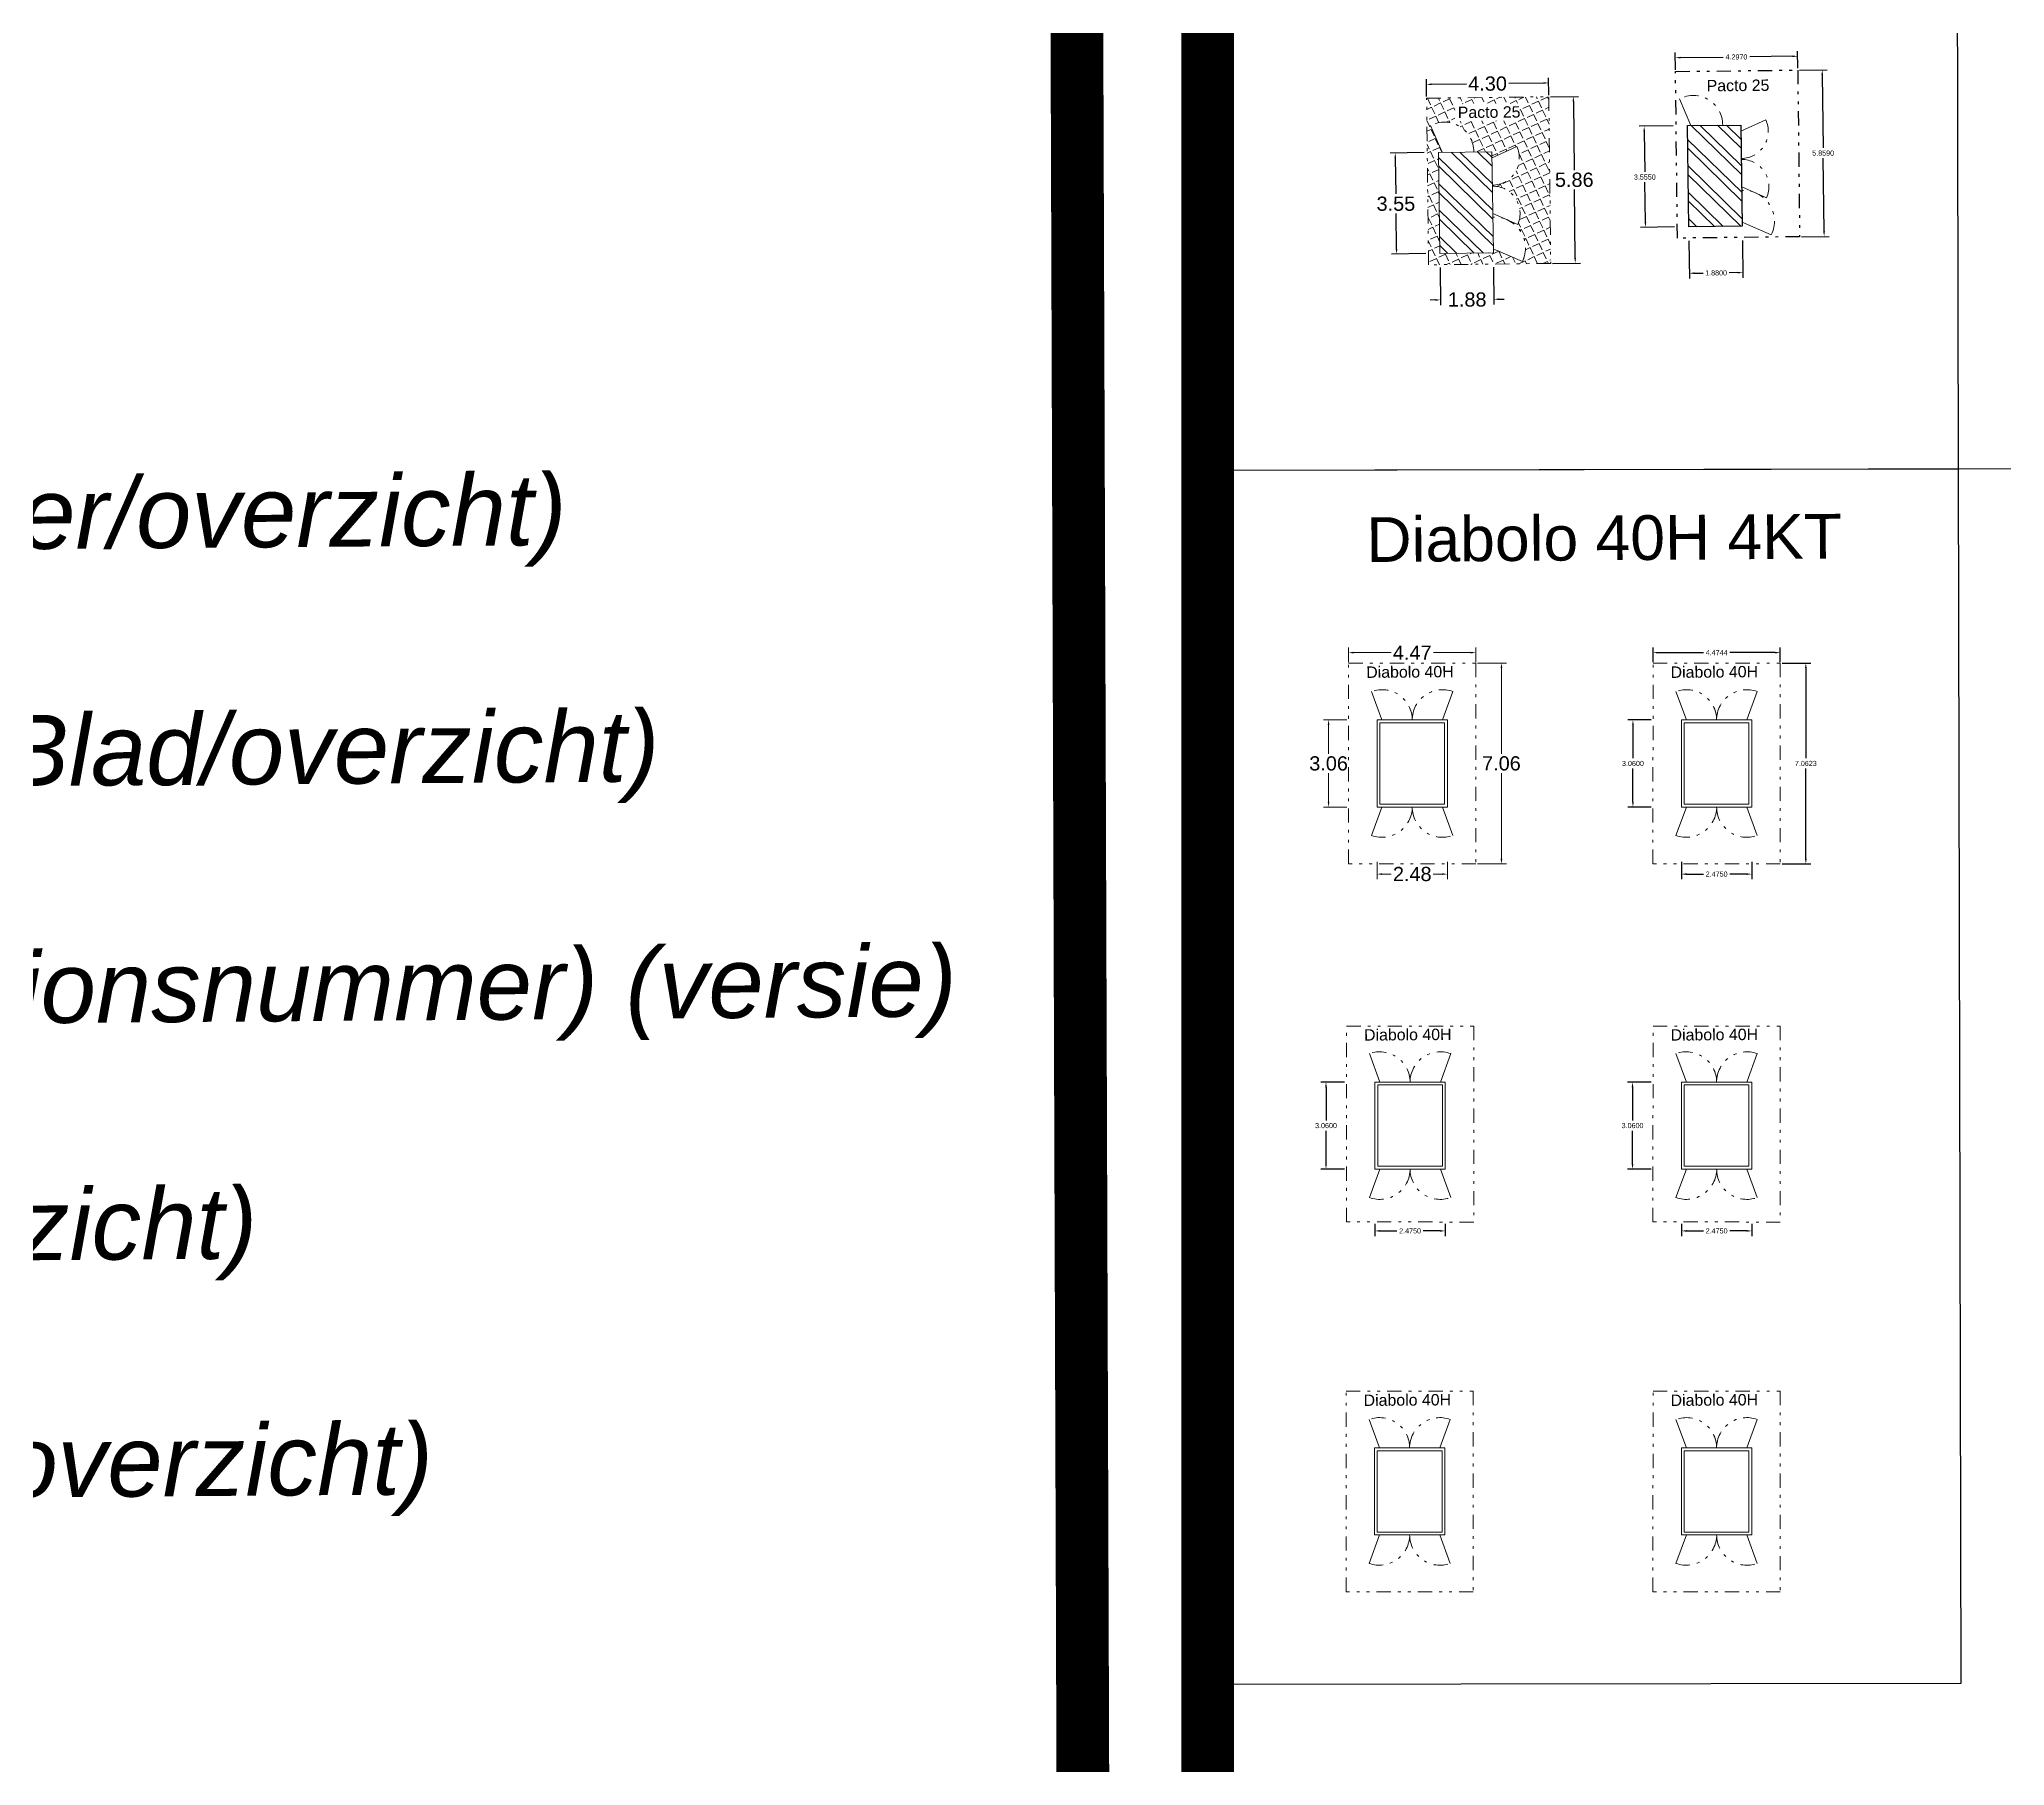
# Model space of a CAD drawing. Header units: metres. Extents: x 342 to 6270, y 11 to 2199.
# Drawn here: x 445.9 to 515, y 109.3 to 170 of the extents above; entities that cross this region are included whole.
import ezdxf

# ---------------------------------------------------------------- set-up
doc = ezdxf.new("R2010")
doc.units = ezdxf.units.M
doc.linetypes.add('DASHED', pattern=[0.75, 0.5, -0.25])
doc.linetypes.add('DIVIDE', pattern=[1.25, 0.5, -0.25, 0, -0.25, 0, -0.25])
doc.layers.get('Defpoints').update_dxf_attribs({"lineweight": 5})
for name, color, linetype, lineweight in [('01 - Bestaande kabel', 125, 'Continuous', 0), ('01 - Mantelbuis', 6, 'Continuous', 0), ('Aansluiting LS K09', 104, 'DASHED', 0)]:
    doc.layers.add(name, color=color, linetype=linetype, lineweight=lineweight)
doc.layers.add('01 - Station', color=7, linetype='Continuous')
doc.styles.get("Standard").update_dxf_attribs({"font": 'arial.ttf'})
doc.styles.add('TM-0.5', font='', dxfattribs={"height": 0.5})
doc.styles.add('TM-2.5', font='', dxfattribs={"height": 2.5})
doc.styles.get('TM-0.5').set_extended_font_data('Arial Nova Light')
doc.styles.get('TM-2.5').set_extended_font_data('Arial Nova Light')
doc.dimstyles.get("Standard").update_dxf_attribs({"dimtxt": 0.18, "dimasz": 0.18, "dimexe": 0.18, "dimexo": 0.0625, "dimgap": 0.09, "dimtad": 0, "dimtih": 1, "dimtoh": 1, "dimdec": 4, "dimzin": 0, "dimdsep": 46, "dimtxsty": 'Standard', "dimcen": 0.09, "dimadec": 0, "dimazin": 0, "dimtfac": 1, "dimtdec": 4, "dimtofl": 0, "dimtmove": 0, "dimatfit": 3, "dimfxl": 1, "dimtolj": 1, "dimtzin": 0, "dimarcsym": 0})

# ---------------------------------------------------------------- blocks, each defined once
blk = doc.blocks.new('*D97')
at = {"layer": '01 - Bestaande kabel', "color": 0, "lineweight": -2, "transparency": 16777216}
for p, q in [((502.604, 133.295), (501.767, 133.295)), ((501.947, 133.115), (501.947, 131.947)), ((501.947, 130.415), (501.947, 131.583)), ((502.604, 130.235), (501.767, 130.235))]:
    blk.add_line(p, q, dxfattribs=at)
at = {"layer": '01 - Bestaande kabel', "color": 0, "transparency": 16777216}
for points in [[(501.917, 133.115), (501.977, 133.115), (501.947, 133.295)], [(501.917, 130.415), (501.977, 130.415), (501.947, 130.235)]]:
    blk.add_solid(points, dxfattribs=at)
at = {"layer": 'Defpoints', "color": 0, "transparency": 16777216}
for p in [(502.666, 133.295), (501.947, 130.235), (502.666, 130.235)]:
    blk.add_point(p, dxfattribs=at)
at = {"layer": '01 - Bestaande kabel', "color": 0, "transparency": 16777216, "insert": (501.947, 131.765), "char_height": 0.18, "attachment_point": 5}
blk.add_mtext('\\A1;3.0600', dxfattribs=at)
blk = doc.blocks.new('*D98')
at = {"layer": '01 - Bestaande kabel', "color": 0, "lineweight": -2, "transparency": 16777216}
for p, q in [((503.666, 128.314), (503.666, 127.883)), ((503.846, 128.063), (504.439, 128.063)), ((505.961, 128.063), (505.368, 128.063)), ((506.141, 128.314), (506.141, 127.883))]:
    blk.add_line(p, q, dxfattribs=at)
at = {"layer": '01 - Bestaande kabel', "color": 0, "transparency": 16777216}
for points in [[(503.846, 128.093), (503.846, 128.033), (503.666, 128.063)], [(505.961, 128.093), (505.961, 128.033), (506.141, 128.063)]]:
    blk.add_solid(points, dxfattribs=at)
at = {"layer": 'Defpoints', "color": 0, "transparency": 16777216}
for p in [(503.666, 128.376), (506.141, 128.376), (506.141, 128.063)]:
    blk.add_point(p, dxfattribs=at)
at = {"layer": '01 - Bestaande kabel', "color": 0, "transparency": 16777216, "insert": (504.903, 128.063), "char_height": 0.18, "attachment_point": 5}
blk.add_mtext('\\A1;2.4750', dxfattribs=at)
blk = doc.blocks.new('*D99')
at = {"layer": '01 - Bestaande kabel', "color": 0, "lineweight": -2, "transparency": 16777216}
for p, q in [((502.667, 148.059), (502.667, 148.573)), ((502.847, 148.393), (504.437, 148.393)), ((506.961, 148.393), (505.371, 148.393)), ((507.141, 148.059), (507.141, 148.573))]:
    blk.add_line(p, q, dxfattribs=at)
at = {"layer": '01 - Bestaande kabel', "color": 0, "transparency": 16777216}
for points in [[(502.847, 148.423), (502.847, 148.363), (502.667, 148.393)], [(506.961, 148.423), (506.961, 148.363), (507.141, 148.393)]]:
    blk.add_solid(points, dxfattribs=at)
at = {"layer": 'Defpoints', "color": 0, "transparency": 16777216}
for p in [(502.667, 147.997), (507.141, 148.393), (507.141, 147.996)]:
    blk.add_point(p, dxfattribs=at)
at = {"layer": '01 - Bestaande kabel', "color": 0, "transparency": 16777216, "insert": (504.904, 148.393), "char_height": 0.18, "attachment_point": 5}
blk.add_mtext('\\A1;4.4744', dxfattribs=at)
blk = doc.blocks.new('*D100')
at = {"layer": '01 - Bestaande kabel', "color": 0, "lineweight": -2, "transparency": 16777216}
for p, q in [((507.204, 148.028), (508.22, 148.028)), ((508.04, 147.848), (508.04, 144.679)), ((508.04, 141.145), (508.04, 144.315)), ((507.204, 140.965), (508.22, 140.965))]:
    blk.add_line(p, q, dxfattribs=at)
at = {"layer": '01 - Bestaande kabel', "color": 0, "transparency": 16777216}
for points in [[(508.07, 147.848), (508.01, 147.848), (508.04, 148.028)], [(508.07, 141.145), (508.01, 141.145), (508.04, 140.965)]]:
    blk.add_solid(points, dxfattribs=at)
at = {"layer": 'Defpoints', "color": 0, "transparency": 16777216}
for p in [(507.141, 148.028), (507.141, 140.965), (508.04, 140.965)]:
    blk.add_point(p, dxfattribs=at)
at = {"layer": '01 - Bestaande kabel', "color": 0, "transparency": 16777216, "insert": (508.04, 144.497), "char_height": 0.18, "attachment_point": 5}
blk.add_mtext('\\A1;7.0623', dxfattribs=at)
blk = doc.blocks.new('*D101')
at = {"layer": '01 - Bestaande kabel', "color": 0, "lineweight": -2, "transparency": 16777216}
for p, q in [((503.666, 141.044), (503.666, 140.427)), ((506.141, 141.044), (506.141, 140.427)), ((503.846, 140.607), (504.439, 140.607)), ((505.961, 140.607), (505.368, 140.607))]:
    blk.add_line(p, q, dxfattribs=at)
at = {"layer": '01 - Bestaande kabel', "color": 0, "transparency": 16777216}
for points in [[(503.846, 140.637), (503.846, 140.577), (503.666, 140.607)], [(505.961, 140.637), (505.961, 140.577), (506.141, 140.607)]]:
    blk.add_solid(points, dxfattribs=at)
at = {"layer": 'Defpoints', "color": 0, "transparency": 16777216}
for p in [(503.666, 141.107), (506.141, 141.107), (506.141, 140.607)]:
    blk.add_point(p, dxfattribs=at)
at = {"layer": '01 - Bestaande kabel', "color": 0, "transparency": 16777216, "insert": (504.903, 140.607), "char_height": 0.18, "attachment_point": 5}
blk.add_mtext('\\A1;2.4750', dxfattribs=at)
blk = doc.blocks.new('*D102')
at = {"layer": '01 - Bestaande kabel', "color": 0, "lineweight": -2, "transparency": 16777216}
for p, q in [((502.604, 146.026), (501.781, 146.026)), ((501.961, 145.846), (501.961, 144.678)), ((501.961, 143.146), (501.961, 144.314)), ((502.604, 142.966), (501.781, 142.966))]:
    blk.add_line(p, q, dxfattribs=at)
at = {"layer": '01 - Bestaande kabel', "color": 0, "transparency": 16777216}
for points in [[(501.931, 145.846), (501.991, 145.846), (501.961, 146.026)], [(501.931, 143.146), (501.991, 143.146), (501.961, 142.966)]]:
    blk.add_solid(points, dxfattribs=at)
at = {"layer": 'Defpoints', "color": 0, "transparency": 16777216}
for p in [(502.666, 146.026), (501.961, 142.966), (502.666, 142.966)]:
    blk.add_point(p, dxfattribs=at)
at = {"layer": '01 - Bestaande kabel', "color": 0, "transparency": 16777216, "insert": (501.961, 144.496), "char_height": 0.18, "attachment_point": 5}
blk.add_mtext('\\A1;3.0600', dxfattribs=at)
blk = doc.blocks.new('*D47')
at = {"layer": '01 - Bestaande kabel', "color": 0, "lineweight": -2, "transparency": 16777216}
for p, q in [((-2.237, 3.563), (-2.237, 4.077)), ((-2.057, 3.897), (-0.742, 3.897)), ((2.057, 3.897), (0.743, 3.897)), ((2.237, 3.563), (2.237, 4.077))]:
    blk.add_line(p, q, dxfattribs=at)
at = {"layer": '01 - Bestaande kabel', "color": 0, "transparency": 16777216}
for points in [[(-2.057, 3.927), (-2.057, 3.867), (-2.237, 3.897)], [(2.057, 3.927), (2.057, 3.867), (2.237, 3.897)]]:
    blk.add_solid(points, dxfattribs=at)
at = {"layer": 'Defpoints', "color": 0, "transparency": 16777216}
for p in [(-2.237, 3.501), (2.237, 3.897), (2.237, 3.5)]:
    blk.add_point(p, dxfattribs=at)
at = {"layer": '01 - Bestaande kabel', "color": 0, "lineweight": 0, "transparency": 16777216, "insert": (0, 3.897), "char_height": 0.5, "attachment_point": 5, "style": 'TM-0.5'}
blk.add_mtext('\\A1;4.47', dxfattribs=at)
blk = doc.blocks.new('*D48')
at = {"layer": '01 - Bestaande kabel', "color": 0, "lineweight": -2, "transparency": 16777216}
for p, q in [((2.3, 3.532), (3.316, 3.532)), ((3.136, 3.352), (3.136, 0.345)), ((3.136, -3.351), (3.136, -0.344)), ((2.3, -3.531), (3.316, -3.531))]:
    blk.add_line(p, q, dxfattribs=at)
at = {"layer": '01 - Bestaande kabel', "color": 0, "transparency": 16777216}
for points in [[(3.166, 3.352), (3.106, 3.352), (3.136, 3.532)], [(3.166, -3.351), (3.106, -3.351), (3.136, -3.531)]]:
    blk.add_solid(points, dxfattribs=at)
at = {"layer": 'Defpoints', "color": 0, "transparency": 16777216}
for p in [(2.237, 3.532), (2.237, -3.531), (3.136, -3.531)]:
    blk.add_point(p, dxfattribs=at)
at = {"layer": '01 - Bestaande kabel', "color": 0, "lineweight": 0, "transparency": 16777216, "insert": (3.136, 0.001), "char_height": 0.5, "attachment_point": 5, "style": 'TM-0.5'}
blk.add_mtext('\\A1;7.06', dxfattribs=at)
blk = doc.blocks.new('*D49')
at = {"layer": '01 - Bestaande kabel', "color": 0, "lineweight": -2, "transparency": 16777216}
for p, q in [((-1.238, -3.452), (-1.238, -4.069)), ((1.237, -3.452), (1.237, -4.069)), ((-1.058, -3.889), (-0.74, -3.889)), ((1.057, -3.889), (0.739, -3.889))]:
    blk.add_line(p, q, dxfattribs=at)
at = {"layer": '01 - Bestaande kabel', "color": 0, "transparency": 16777216}
for points in [[(-1.058, -3.859), (-1.058, -3.919), (-1.238, -3.889)], [(1.057, -3.859), (1.057, -3.919), (1.237, -3.889)]]:
    blk.add_solid(points, dxfattribs=at)
at = {"layer": 'Defpoints', "color": 0, "transparency": 16777216}
for p in [(-1.238, -3.389), (1.237, -3.389), (1.237, -3.889)]:
    blk.add_point(p, dxfattribs=at)
at = {"layer": '01 - Bestaande kabel', "color": 0, "lineweight": 0, "transparency": 16777216, "insert": (0, -3.889), "char_height": 0.5, "attachment_point": 5, "style": 'TM-0.5'}
blk.add_mtext('\\A1;2.48', dxfattribs=at)
blk = doc.blocks.new('*D50')
at = {"layer": '01 - Bestaande kabel', "color": 0, "lineweight": -2, "transparency": 16777216}
for p, q in [((-2.3, 1.53), (-3.122, 1.53)), ((-2.942, 1.35), (-2.942, 0.344)), ((-2.942, -1.35), (-2.942, -0.344)), ((-2.3, -1.53), (-3.122, -1.53))]:
    blk.add_line(p, q, dxfattribs=at)
at = {"layer": '01 - Bestaande kabel', "color": 0, "transparency": 16777216}
for points in [[(-2.972, 1.35), (-2.912, 1.35), (-2.942, 1.53)], [(-2.972, -1.35), (-2.912, -1.35), (-2.942, -1.53)]]:
    blk.add_solid(points, dxfattribs=at)
at = {"layer": 'Defpoints', "color": 0, "transparency": 16777216}
for p in [(-2.237, 1.53), (-2.942, -1.53), (-2.237, -1.53)]:
    blk.add_point(p, dxfattribs=at)
at = {"layer": '01 - Bestaande kabel', "color": 0, "lineweight": 0, "transparency": 16777216, "insert": (-2.942, 0), "char_height": 0.5, "attachment_point": 5, "style": 'TM-0.5'}
blk.add_mtext('\\A1;3.06', dxfattribs=at)
blk = doc.blocks.new('*D103')
at = {"layer": '01 - Bestaande kabel', "color": 0, "lineweight": -2, "transparency": 16777216}
for p, q in [((491.825, 133.295), (490.989, 133.295)), ((491.169, 133.115), (491.169, 131.947)), ((491.169, 130.415), (491.169, 131.583)), ((491.825, 130.235), (490.989, 130.235))]:
    blk.add_line(p, q, dxfattribs=at)
at = {"layer": '01 - Bestaande kabel', "color": 0, "transparency": 16777216}
for points in [[(491.139, 133.115), (491.199, 133.115), (491.169, 133.295)], [(491.139, 130.415), (491.199, 130.415), (491.169, 130.235)]]:
    blk.add_solid(points, dxfattribs=at)
at = {"layer": 'Defpoints', "color": 0, "transparency": 16777216}
for p in [(491.888, 133.295), (491.169, 130.235), (491.888, 130.235)]:
    blk.add_point(p, dxfattribs=at)
at = {"layer": '01 - Bestaande kabel', "color": 0, "transparency": 16777216, "insert": (491.169, 131.765), "char_height": 0.18, "attachment_point": 5}
blk.add_mtext('\\A1;3.0600', dxfattribs=at)
blk = doc.blocks.new('*D104')
at = {"layer": '01 - Bestaande kabel', "color": 0, "lineweight": -2, "transparency": 16777216}
for p, q in [((492.887, 128.314), (492.887, 127.883)), ((493.067, 128.063), (493.66, 128.063)), ((495.182, 128.063), (494.59, 128.063)), ((495.362, 128.314), (495.362, 127.883))]:
    blk.add_line(p, q, dxfattribs=at)
at = {"layer": '01 - Bestaande kabel', "color": 0, "transparency": 16777216}
for points in [[(493.067, 128.093), (493.067, 128.033), (492.887, 128.063)], [(495.182, 128.093), (495.182, 128.033), (495.362, 128.063)]]:
    blk.add_solid(points, dxfattribs=at)
at = {"layer": 'Defpoints', "color": 0, "transparency": 16777216}
for p in [(492.887, 128.376), (495.362, 128.376), (495.362, 128.063)]:
    blk.add_point(p, dxfattribs=at)
at = {"layer": '01 - Bestaande kabel', "color": 0, "transparency": 16777216, "insert": (494.125, 128.063), "char_height": 0.18, "attachment_point": 5}
blk.add_mtext('\\A1;2.4750', dxfattribs=at)
blk = doc.blocks.new('*D93')
at = {"color": 0, "lineweight": -2, "transparency": 16777216}
for p, q in [((503.378, 166.914), (502.175, 166.897)), ((502.357, 166.72), (502.376, 165.294)), ((502.4, 163.525), (502.381, 164.93)), ((503.426, 163.359), (502.223, 163.343))]:
    blk.add_line(p, q, dxfattribs=at)
at = {"color": 0, "transparency": 16777216}
for points in [[(502.387, 166.72), (502.327, 166.719), (502.355, 166.9)], [(502.43, 163.526), (502.37, 163.525), (502.403, 163.345)]]:
    blk.add_solid(points, dxfattribs=at)
at = {"layer": 'Defpoints', "color": 0, "transparency": 16777216}
for p in [(503.878, 166.92), (502.403, 163.345), (503.926, 163.366)]:
    blk.add_point(p, dxfattribs=at)
at = {"color": 0, "transparency": 16777216, "insert": (502.379, 165.112), "char_height": 0.18, "attachment_point": 5}
blk.add_mtext('\\A1;3.5550', dxfattribs=at)
blk = doc.blocks.new('*D94')
at = {"color": 0, "lineweight": -2, "transparency": 16777216}
for p, q in [((503.932, 162.866), (503.947, 161.552)), ((505.812, 162.888), (505.827, 161.574)), ((504.125, 161.734), (504.43, 161.738)), ((505.645, 161.752), (505.34, 161.749))]:
    blk.add_line(p, q, dxfattribs=at)
at = {"color": 0, "transparency": 16777216}
for points in [[(504.125, 161.764), (504.125, 161.704), (503.945, 161.732)], [(505.645, 161.782), (505.645, 161.722), (505.825, 161.754)]]:
    blk.add_solid(points, dxfattribs=at)
at = {"layer": 'Defpoints', "color": 0, "transparency": 16777216}
for p in [(503.926, 163.366), (505.806, 163.388), (505.825, 161.754)]:
    blk.add_point(p, dxfattribs=at)
at = {"color": 0, "transparency": 16777216, "insert": (504.885, 161.743), "char_height": 0.18, "attachment_point": 5}
blk.add_mtext('\\A1;1.8800', dxfattribs=at)
blk = doc.blocks.new('*D124')
at = {"layer": '01 - Station', "color": 0, "lineweight": -2, "transparency": 16777216}
for p, q in [((503.458, 168.887), (503.451, 169.49)), ((503.633, 169.312), (505.134, 169.33)), ((507.57, 169.358), (506.068, 169.34)), ((507.754, 168.936), (507.747, 169.54))]:
    blk.add_line(p, q, dxfattribs=at)
at = {"layer": '01 - Station', "color": 0, "transparency": 16777216}
for points in [[(503.632, 169.342), (503.633, 169.282), (503.453, 169.31)], [(507.569, 169.388), (507.57, 169.328), (507.75, 169.36)]]:
    blk.add_solid(points, dxfattribs=at)
at = {"layer": 'Defpoints', "color": 0, "transparency": 16777216}
for p in [(507.75, 169.36), (503.458, 168.824), (507.755, 168.874)]:
    blk.add_point(p, dxfattribs=at)
at = {"layer": '01 - Station', "color": 0, "transparency": 16777216, "insert": (505.601, 169.335), "char_height": 0.18, "attachment_point": 5}
blk.add_mtext('\\A1;4.2970', dxfattribs=at)
blk = doc.blocks.new('*D125')
at = {"layer": '01 - Station', "color": 0, "lineweight": -2, "transparency": 16777216}
for p, q in [((507.818, 168.875), (508.796, 168.886)), ((508.618, 168.704), (508.648, 166.136)), ((508.682, 163.205), (508.652, 165.773)), ((507.885, 163.016), (508.864, 163.027))]:
    blk.add_line(p, q, dxfattribs=at)
at = {"layer": '01 - Station', "color": 0, "transparency": 16777216}
for points in [[(508.648, 168.704), (508.588, 168.704), (508.616, 168.884)], [(508.712, 163.206), (508.652, 163.205), (508.684, 163.025)]]:
    blk.add_solid(points, dxfattribs=at)
at = {"layer": 'Defpoints', "color": 0, "transparency": 16777216}
for p in [(507.755, 168.874), (508.616, 168.884), (507.823, 163.015)]:
    blk.add_point(p, dxfattribs=at)
at = {"layer": '01 - Station', "color": 0, "transparency": 16777216, "insert": (508.65, 165.955), "char_height": 0.18, "attachment_point": 5}
blk.add_mtext('\\A1;5.8590', dxfattribs=at)
blk = doc.blocks.new('*D74')
at = {"color": 0, "lineweight": -2, "transparency": 16777216}
for p, q in [((195.571, 141.898), (194.368, 141.881)), ((194.55, 141.704), (194.568, 140.44)), ((194.594, 138.509), (194.577, 139.751)), ((195.619, 138.343), (194.416, 138.327))]:
    blk.add_line(p, q, dxfattribs=at)
at = {"color": 0, "transparency": 16777216}
for points in [[(194.58, 141.704), (194.52, 141.703), (194.548, 141.884)], [(194.624, 138.509), (194.564, 138.509), (194.596, 138.329)]]:
    blk.add_solid(points, dxfattribs=at)
at = {"layer": 'Defpoints', "color": 0, "transparency": 16777216}
for p in [(196.071, 141.904), (194.596, 138.329), (196.119, 138.35)]:
    blk.add_point(p, dxfattribs=at)
at = {"color": 0, "lineweight": 0, "transparency": 16777216, "insert": (194.572, 140.095), "char_height": 0.5, "attachment_point": 5, "style": 'TM-0.5'}
blk.add_mtext('\\A1;3.55', dxfattribs=at)
blk = doc.blocks.new('*D75')
at = {"color": 0, "lineweight": -2, "transparency": 16777216}
for p, q in [((196.125, 137.85), (196.141, 136.536)), ((198.005, 137.872), (198.02, 136.558)), ((195.958, 136.714), (195.778, 136.712)), ((198.198, 136.74), (198.378, 136.743))]:
    blk.add_line(p, q, dxfattribs=at)
at = {"color": 0, "transparency": 16777216}
for points in [[(195.958, 136.744), (195.959, 136.684), (196.138, 136.716)], [(198.198, 136.77), (198.199, 136.71), (198.018, 136.738)]]:
    blk.add_solid(points, dxfattribs=at)
at = {"layer": 'Defpoints', "color": 0, "transparency": 16777216}
for p in [(196.119, 138.349), (197.999, 138.372), (198.018, 136.738)]:
    blk.add_point(p, dxfattribs=at)
at = {"color": 0, "lineweight": 0, "transparency": 16777216, "insert": (197.078, 136.727), "char_height": 0.5, "attachment_point": 5, "style": 'TM-0.5'}
blk.add_mtext('\\A1;1.88', dxfattribs=at)
blk = doc.blocks.new('*D52')
at = {"layer": '01 - Station', "color": 0, "lineweight": -2, "transparency": 16777216}
for p, q in [((195.651, 143.871), (195.644, 144.474)), ((199.948, 143.92), (199.941, 144.524)), ((195.826, 144.296), (197.051, 144.31)), ((199.763, 144.341), (198.538, 144.327))]:
    blk.add_line(p, q, dxfattribs=at)
at = {"layer": '01 - Station', "color": 0, "transparency": 16777216}
for points in [[(195.826, 144.326), (195.827, 144.266), (195.646, 144.294)], [(199.763, 144.371), (199.763, 144.312), (199.943, 144.344)]]:
    blk.add_solid(points, dxfattribs=at)
at = {"layer": 'Defpoints', "color": 0, "transparency": 16777216}
for p in [(195.652, 143.808), (199.943, 144.344), (199.949, 143.858)]:
    blk.add_point(p, dxfattribs=at)
at = {"layer": '01 - Station', "color": 0, "lineweight": 0, "transparency": 16777216, "insert": (197.795, 144.319), "char_height": 0.5, "attachment_point": 5, "style": 'TM-0.5'}
blk.add_mtext('\\A1;4.30', dxfattribs=at)
blk = doc.blocks.new('*D51')
at = {"layer": '01 - Station', "color": 0, "lineweight": -2, "transparency": 16777216}
for p, q in [((200.011, 143.859), (200.99, 143.87)), ((200.812, 143.688), (200.839, 141.283)), ((200.875, 138.189), (200.847, 140.594)), ((200.078, 138), (201.057, 138.011))]:
    blk.add_line(p, q, dxfattribs=at)
at = {"layer": '01 - Station', "color": 0, "transparency": 16777216}
for points in [[(200.842, 143.688), (200.782, 143.687), (200.81, 143.868)], [(200.905, 138.189), (200.845, 138.189), (200.877, 138.009)]]:
    blk.add_solid(points, dxfattribs=at)
at = {"layer": 'Defpoints', "color": 0, "transparency": 16777216}
for p in [(199.949, 143.858), (200.81, 143.868), (200.016, 137.999)]:
    blk.add_point(p, dxfattribs=at)
at = {"layer": '01 - Station', "color": 0, "lineweight": 0, "transparency": 16777216, "insert": (200.843, 140.938), "char_height": 0.5, "attachment_point": 5, "style": 'TM-0.5'}
blk.add_mtext('\\A1;5.86', dxfattribs=at)
blk = doc.blocks.new('Diabolo 40H')
at = {"layer": '01 - Bestaande kabel', "color": 114, "linetype": 'DIVIDE', "true_color": 0x139b48}
for points in [[(-2.239, 3.436), (2.236, 3.436)], [(2.236, 3.436), (2.236, -3.625), (-2.239, -3.624), (-2.239, 3.406)]]:
    blk.add_lwpolyline(points, dxfattribs=at)
at = {"layer": '01 - Bestaande kabel', "linetype": 'DIVIDE'}
for points in [[(-1.43, 2.436, -0.521043), (-0.002, 1.436)], [(1.427, 2.436, 0.521203), (-0.002, 1.436)], [(-1.43, -2.625, 0.519898), (-0.002, -1.624)], [(1.427, -2.625, -0.519932), (-0.002, -1.624)]]:
    blk.add_lwpolyline(points, format="xyb", dxfattribs=at)
at = {"layer": '01 - Bestaande kabel'}
for points in [[(-1.43, 2.436), (-1.066, 1.436)], [(1.063, 1.436), (1.427, 2.436)], [(-1.066, -1.624), (-1.43, -2.625)], [(-1.066, -1.624), (1.063, -1.624)], [(1.427, -2.625), (1.063, -1.624)]]:
    blk.add_lwpolyline(points, dxfattribs=at)
for points in [[(1.236, 1.436), (1.236, -1.624), (-1.239, -1.624), (-1.239, 1.436)], [(1.136, 1.336), (1.136, -1.524), (-1.139, -1.524), (-1.139, 1.336)]]:
    blk.add_lwpolyline(points, close=True, dxfattribs=at)
at = {"insert": (-1.622, 3.311), "char_height": 0.4, "attachment_point": 1, "rotation": 0.42477, "style": 'TM-0.5'}
blk.add_mtext_dynamic_manual_height_columns('Diabolo 40H', width=5.58023, gutter_width=6.043, heights=[0], dxfattribs=at)
blk = doc.blocks.new('Diabolo 40H 4kt')
at = {"layer": '01 - Bestaande kabel', "color": 114, "linetype": 'DIVIDE', "lineweight": 0, "true_color": 0x139b48}
blk.add_lwpolyline([(-2.23699, 3.532), (2.23744, 3.53172), (2.2375, -3.53056), (-2.2375, -3.52944), (-2.23699, 3.5006)], dxfattribs=at)
at = {"layer": '01 - Bestaande kabel', "linetype": 'DIVIDE', "lineweight": 0}
for points in [[(-1.42858, 2.5303, -0.52104324), (0, 1.53)], [(1.42858, 2.5303, 0.52120311), (0, 1.53)], [(-1.42858, -2.5303, 0.5198979), (0, -1.53)], [(1.42858, -2.5303, -0.519932), (0, -1.53)]]:
    blk.add_lwpolyline(points, format="xyb", dxfattribs=at)
at = {"layer": '01 - Bestaande kabel', "lineweight": 0}
for points in [[(-1.42858, 2.5303), (-1.0645, 1.53)], [(1.0645, 1.53), (1.42858, 2.5303)], [(-1.0645, -1.53), (-1.42858, -2.5303)], [(-1.0645, -1.53), (1.0645, -1.53)], [(1.42858, -2.5303), (1.0645, -1.53)]]:
    blk.add_lwpolyline(points, dxfattribs=at)
for points in [[(1.2375, 1.53), (1.2375, -1.53), (-1.2375, -1.53), (-1.2375, 1.53)], [(1.1375, 1.43), (1.1375, -1.43), (-1.1375, -1.43), (-1.1375, 1.43)]]:
    blk.add_lwpolyline(points, close=True, dxfattribs=at)
at = {"lineweight": 0, "insert": (-1.61991, 3.40958), "char_height": 0.4, "attachment_point": 1, "rotation": 0.4247719, "style": 'TM-0.5'}
blk.add_mtext_dynamic_manual_height_columns('Diabolo 40H', width=5.5802319, gutter_width=6.04269, heights=[0], dxfattribs=at)
at = {"layer": '01 - Bestaande kabel', "lineweight": 0}
for p1, p2, distance, picture, middle in [((-2.23699, 3.5006), (2.23743, 3.50032), 0.39669, '*D47', (0.00025, 3.89715)), ((2.23744, 3.53172), (2.2375, -3.53056), 0.89879, '*D48', (3.13625, 0.00059)), ((-2.23736, 1.53007), (-2.23736, -1.52993), -0.70502, '*D50', (-2.94239, 0.00007)), ((-1.23797, -3.38915), (1.23703, -3.38915), -0.50015, '*D49', (-0.00047, -3.8893))]:
    dim = blk.add_aligned_dim(p1=p1, p2=p2, distance=distance, dimstyle='Standard', dxfattribs=at)
    dim.commit()
    dim.dimension.update_dxf_attribs({"geometry": picture, "text_midpoint": middle})
blk = doc.blocks.new('Pacto 25 extr. afm.')
at = {"lineweight": 0, "transparency": 33554687}
h = blk.add_hatch(dxfattribs=at)
h.set_pattern_fill('ANSI32', color=256, scale=0.069, angle=90.766183)
h.set_pattern_definition([(135.76618298, (403700.06217, -170642.1951), (-0.458472349, -0.4709010573), []), (135.76618298, (403700.058, -170641.8853), (-0.458472349, -0.4709010573), [])])
h.paths.add_polyline_path([(197.95112, 141.92963), (196.07227, 141.9044), (196.11976, 138.34822), (197.99861, 138.37344)])
at = {"color": 114, "linetype": 'DIVIDE', "lineweight": 0, "true_color": 0x139b48}
blk.add_lwpolyline([(195.71927, 137.94972), (195.65179, 143.80834), (199.94851, 143.85782), (200.01598, 137.99921)], close=True, dxfattribs=at)
at = {"lineweight": 0}
for points in [[(196.19349, 141.90602), (195.79211, 142.84395)], [(197.95417, 141.70662), (198.8224, 142.11026)], [(197.98024, 139.75723), (198.85496, 139.36785)], [(197.99689, 138.51191), (199.02054, 138.06493)]]:
    blk.add_lwpolyline(points, dxfattribs=at)
blk.add_lwpolyline([(196.11927, 138.34972), (196.07083, 141.90438), (197.95068, 141.92618), (197.99912, 138.37152)], close=True, dxfattribs=at)
at = {"linetype": 'DIVIDE', "lineweight": 0}
for centre, radius, start, end in [((196.27868, 141.93424), 1.03166, 359.5081873, 118.1408965), ((197.95417, 141.70662), 0.95747, 270.7720932, 24.933566), ((197.9803, 139.75723), 0.95741, 336.0021699, 90.7700497), ((198.03659, 138.53819), 1.09185, 334.3134499, 92.7012443)]:
    blk.add_arc(centre, radius, start, end, dxfattribs=at)
at = {"lineweight": 0, "insert": (196.74515, 143.51126), "char_height": 0.4, "attachment_point": 1, "rotation": 0.4247719, "style": 'TM-0.5'}
blk.add_mtext_dynamic_manual_height_columns('Pacto 25', width=5.5802319, gutter_width=6.04269, heights=[0], dxfattribs=at)
at = {"lineweight": 0}
dim = blk.add_linear_dim(base=(194.59628, 138.32903), p1=(196.07097, 141.90438), p2=(196.11927, 138.34972), angle=270.7783759, dimstyle='Standard', override={"dimexo": 0.5}, dxfattribs=at)
dim.commit()
dim.dimension.update_dxf_attribs({"geometry": '*D74', "text_midpoint": (194.57228, 140.09544), "dimtype": 129})
dim = blk.add_aligned_dim(p1=(196.11927, 138.34947), p2=(197.99912, 138.37152), distance=-1.63331, dimstyle='Standard', override={"dimexo": 0.5}, dxfattribs=at)
dim.commit()
dim.dimension.update_dxf_attribs({"geometry": '*D75', "text_midpoint": (197.07835, 136.7273)})
at = {"layer": '01 - Station', "lineweight": 0}
for p1, distance, picture, middle in [((195.65179, 143.80834), 0.48578, '*D52', (197.79455, 144.31883)), ((200.01598, 137.99921), -0.86107, '*D51', (200.84326, 140.93844))]:
    dim = blk.add_aligned_dim(p1=p1, p2=(199.94851, 143.85782), distance=distance, dimstyle='Standard', dxfattribs=at)
    dim.commit()
    dim.dimension.update_dxf_attribs({"geometry": picture, "text_midpoint": middle})
blk = doc.blocks.new('Pacto 25 ZRO')
at = {"layer": '01 - Mantelbuis', "transparency": 33554687}
h = blk.add_hatch(dxfattribs=at)
h.set_pattern_fill('ANGLE', color=256, scale=0.05, angle=205)
h.set_pattern_definition([(205, (0, 0), (0.1476, -0.316528), [0.254, -0.09525]), (295, (0, 0), (0.316528, 0.1476), [0.254, -0.09525])])
h.paths.add_polyline_path([(2.115, 2.954), (-2.182, 2.905), (-2.115, -2.954), (2.182, -2.905)])
h.paths.add_polyline_path([(1.095, 2.117), (-1.185, 2.1), (-1.189, 2.707), (1.091, 2.724)], flags=16)
h.paths.add_polyline_path([(0.989, 1.206, -0.543987), (0.133, -0.155), (0.133, -0.189, -0.547385), (1.021, -1.536), (0.691, -1.389, -0.409811), (1.187, -2.839), (0.163, -2.392), (0.165, -2.532), (-1.715, -2.554), (-1.763, 1.001), (-1.64, 1.002), (-2.042, 1.94, -0.571553), (-0.524, 1.015), (0.117, 1.022), (0.12, 0.803)], flags=16)
at = {"layer": '01 - Station'}
blk.add_blockref('Pacto 25 extr. afm.', (-197.834, -140.904), dxfattribs=at)

msp = doc.modelspace()

# ---------------------------------------------------------------- hatches: boundary and pattern name
at = {"transparency": 33554687}
h = msp.add_hatch(dxfattribs=at)
h.set_pattern_fill('ANSI32', color=256, scale=0.069, angle=90.766183)
h.set_pattern_definition([(135.76618298, (404007.86876, -170617.179), (-0.458472349, -0.4709010573), []), (135.76618298, (404007.8646, -170616.8692), (-0.458472349, -0.4709010573), [])])
h.paths.add_polyline_path([(505.75772, 166.94572), (503.87887, 166.9205), (503.92636, 163.36431), (505.80521, 163.38953)])

# ---------------------------------------------------------------- linework, layer by layer
at = {"color": 114, "linetype": 'DIVIDE', "true_color": 0x139b48}
msp.add_lwpolyline([(503.52587, 162.96582), (503.45839, 168.82443), (507.7551, 168.87392), (507.82258, 163.01531)], close=True, dxfattribs=at)
at = {"lineweight": 15}
for points in [[(504.00009, 166.92212), (503.59871, 167.86004)], [(505.76077, 166.72272), (506.629, 167.12636)], [(505.78684, 164.77332), (506.66156, 164.38394)], [(505.80349, 163.528), (506.82714, 163.08103)]]:
    msp.add_lwpolyline(points, dxfattribs=at)
msp.add_lwpolyline([(503.92587, 163.36582), (503.87743, 166.92048), (505.75728, 166.94227), (505.80572, 163.38762)], close=True)
at = {"linetype": 'DIVIDE', "lineweight": 15}
for centre, radius, start, end in [((504.08528, 166.95034), 1.03166, 359.5081873, 118.1408965), ((505.76077, 166.72272), 0.95747, 270.7720932, 24.933566), ((505.7869, 164.77333), 0.95741, 336.0021699, 90.7700497), ((505.84319, 163.55429), 1.09185, 334.3134499, 92.7012443)]:
    msp.add_arc(centre, radius, start, end, dxfattribs=at)
at = {"layer": '01 - Bestaande kabel', "color": 114, "linetype": 'DIVIDE', "true_color": 0x139b48}
for points in [[(502.66686, 148.02805), (507.14129, 148.02777), (507.14135, 140.96549), (502.66635, 140.96661), (502.66686, 147.99665)], [(491.88832, 135.26591), (496.36275, 135.26563), (496.36282, 128.37591), (491.88782, 128.37703), (491.88832, 135.26591)], [(502.66686, 135.26591), (507.14129, 135.26563), (507.14135, 128.37591), (502.66635, 128.37703), (502.66686, 135.26591)], [(507.14129, 122.43373), (507.14135, 115.37316), (502.66635, 115.37428), (502.66686, 122.40432)], [(502.66672, 122.4338), (507.14129, 122.43373)]]:
    msp.add_lwpolyline(points, dxfattribs=at)
at = {"layer": '01 - Bestaande kabel', "linetype": 'DIVIDE'}
for points in [[(503.47527, 147.02635, -0.52104324), (504.90385, 146.02605)], [(506.33243, 147.02635, 0.52120311), (504.90385, 146.02605)], [(503.47527, 141.96574, 0.5198979), (504.90385, 142.96605)], [(506.33243, 141.96574, -0.519932), (504.90385, 142.96605)], [(492.69674, 134.29561, -0.52104324), (494.12532, 133.29531)], [(495.5539, 134.29561, 0.52120311), (494.12532, 133.29531)], [(503.47527, 134.29561, -0.52104324), (504.90385, 133.29531)], [(506.33243, 134.29561, 0.52120311), (504.90385, 133.29531)], [(492.69674, 129.23501, 0.5198979), (494.12532, 130.23531)], [(495.5539, 129.23501, -0.519932), (494.12532, 130.23531)], [(503.47527, 129.23501, 0.5198979), (504.90385, 130.23531)], [(506.33243, 129.23501, -0.519932), (504.90385, 130.23531)], [(503.47527, 121.43402, -0.52104324), (504.90385, 120.43372)], [(506.33243, 121.43402, 0.52120311), (504.90385, 120.43372)], [(503.47527, 116.37342, 0.5198979), (504.90385, 117.37372)], [(506.33243, 116.37342, -0.519932), (504.90385, 117.37372)]]:
    msp.add_lwpolyline(points, format="xyb", dxfattribs=at)
at = {"layer": '01 - Bestaande kabel'}
for points in [[(503.47527, 147.02635), (503.83935, 146.02605)], [(505.96835, 146.02605), (506.33243, 147.02635)], [(503.83935, 142.96605), (503.47527, 141.96574)], [(503.83935, 142.96605), (505.96835, 142.96605)], [(506.33243, 141.96574), (505.96835, 142.96605)], [(492.69674, 134.29561), (493.06082, 133.29531)], [(495.18982, 133.29531), (495.5539, 134.29561)], [(503.47527, 134.29561), (503.83935, 133.29531)], [(505.96835, 133.29531), (506.33243, 134.29561)], [(493.06082, 130.23531), (492.69674, 129.23501)], [(493.06082, 130.23531), (495.18982, 130.23531)], [(495.5539, 129.23501), (495.18982, 130.23531)], [(503.83935, 130.23531), (503.47527, 129.23501)], [(503.83935, 130.23531), (505.96835, 130.23531)], [(506.33243, 129.23501), (505.96835, 130.23531)], [(503.47527, 121.43402), (503.83935, 120.43372)], [(505.96835, 120.43372), (506.33243, 121.43402)], [(503.83935, 117.37372), (503.47527, 116.37342)], [(503.83935, 117.37372), (505.96835, 117.37372)], [(506.33243, 116.37342), (505.96835, 117.37372)]]:
    msp.add_lwpolyline(points, dxfattribs=at)
for points in [[(506.14135, 146.02605), (506.14135, 142.96605), (503.66635, 142.96605), (503.66635, 146.02605)], [(506.04135, 145.92605), (506.04135, 143.06605), (503.76635, 143.06605), (503.76635, 145.92605)], [(495.36282, 133.29531), (495.36282, 130.23531), (492.88782, 130.23531), (492.88782, 133.29531)], [(495.26282, 133.19531), (495.26282, 130.33531), (492.98782, 130.33531), (492.98782, 133.19531)], [(506.14135, 133.29531), (506.14135, 130.23531), (503.66635, 130.23531), (503.66635, 133.29531)], [(506.04135, 133.19531), (506.04135, 130.33531), (503.76635, 130.33531), (503.76635, 133.19531)], [(506.14135, 120.43372), (506.14135, 117.37372), (503.66635, 117.37372), (503.66635, 120.43372)], [(506.04135, 120.33372), (506.04135, 117.47372), (503.76635, 117.47372), (503.76635, 120.33372)]]:
    msp.add_lwpolyline(points, close=True, dxfattribs=at)
at = {"layer": '01 - Station'}
for points in [[(513.30083, 202.35087), (513.39702, 154.85639)], [(487.1011, 154.80314), (625.93288, 155.0843)], [(487.1011, 154.80314), (513.39702, 154.85639), (513.4932, 112.14852), (487.12149, 112.11449)]]:
    msp.add_lwpolyline(points, dxfattribs=at)
at = {"layer": 'Aansluiting LS K09', "linetype": 'Continuous', "const_width": 1.85405}
for points in [[(481.98634, 295.27771), (482.94293, 13.56695), (344.11396, 11.89707), (343.15737, 293.60783), (481.98634, 295.27771)], [(625.83441, 202.21375), (625.96561, 101.90626), (487.00588, 101.72451), (487.00544, 202.03458), (625.83441, 202.21375)]]:
    msp.add_lwpolyline(points, dxfattribs=at)

# ---------------------------------------------------------------- block references
at = {"linetype": 'DASHED'}
msp.add_blockref('Diabolo 40H', (494.11225, 118.99814), dxfattribs=at)
at = {"layer": '01 - Bestaande kabel'}
for name, p in [('Pacto 25 ZRO', (496.88882, 164.98157)), ('Diabolo 40H 4kt', (494.20171, 144.49605))]:
    msp.add_blockref(name, p, dxfattribs=at)

# ---------------------------------------------------------------- texts
at = {"attachment_point": 1, "rotation": 0.4247719}
for s, width, gutter_width, insert, char_height, style in [('Pacto 25', 5.5802319, 6.04269, (504.55175, 168.52735), 0.4, 'TM-0.5'), ('\\pxi-3,l4,t4;{\\fArial Nova Light|b1|i0|c0|p34;-^IStation locatie overzicht;\\P\\pi0,l0,tz;}^ITrafo-Overzicht {\\fArial Nova Light|b0|i1|c0|p34;\\C5;(projectnaam) (Versie)\\P\\pi-3,l4,t4;\\fArial Nova Light|b1|i0|c0|p34;\\C256;-^IVO-LS\\P\\pi0,l0,tz;}^IVO-LS {\\fArial Nova Light|b0|i1|c0|p34;\\C5;(of OV) (projectnaam) (fase) (versie) (Blad+nummer/overzicht)\\P\\pi-3,l4,t4;\\fArial Nova Light|b1|i0|c0|p34;\\C256;-^IWordt-schema\\P\\pi0,l0,tz;}^IWordt-Schema LS {\\fArial Nova Light|b0|i1|c0|p34;\\C5;(of OV) (projectnaam) (fase) (versie) (Blad/overzicht)}\\P\\pi-3,l4,t4;{\\fArial Nova Light|b1|i0|c0|p34;-^ITijdelijk schema\\P\\pi0,l0,tz;\\fArial Nova Light|b0|i1|c0|p34;\\C5;^I(fase nummer+hoeveelste station) (tijdelijke situatie) (stationsnummer)\\fArial Nova Light|b1|i0|c0|p34;\\C256; \\fArial Nova Light|b0|i1|c0|p34;\\C5;(versie)\\fArial Nova Light|b1|i0|c0|p34;\\C256;\\P\\pi-3,l4,t4;-^IDO MS\\P\\pi0,l0,tz;^I}DO-MS {\\fArial Nova Light|b0|i1|c0|p34;\\C5;(projectnaam) (fase) (versie) (Blad+nummer/overzicht)\\P\\pi-3,l4,t4;\\fArial Nova Light|b1|i0|c0|p34;\\C256;-^IDO LS-OV\\P\\pi0,l0,tz;^I}DO-LS+OV{\\fArial Nova Light|b0|i1|c0|p34;\\C5; (projectnaam) (fase) (versie) (Blad+nummer/overzicht)}', 135.7366992, 23.74305, (346.56824, 166.30637), 2.5, 'TM-2.5'), ('Diabolo 40H 4KT', 18.9857139, 23.74305, (492.58531, 153.1508), 1.5716876, 'TM-0.5'), ('Diabolo 40H', 5.5802319, 6.04269, (503.28394, 147.90563), 0.4, 'TM-0.5'), ('Diabolo 40H', 5.5802319, 6.04269, (492.50541, 135.15309), 0.4, 'TM-0.5'), ('Diabolo 40H', 5.5802319, 6.04269, (503.28394, 135.15309), 0.4, 'TM-0.5'), ('Diabolo 40H', 5.5802319, 6.04269, (503.28394, 122.30918), 0.4, 'TM-0.5')]:
    msp.add_mtext_dynamic_manual_height_columns(s, width=width, gutter_width=gutter_width, heights=[0], dxfattribs=dict(at, insert=insert, char_height=char_height, style=style))

# ---------------------------------------------------------------- dimensions: what is measured, and where the dimension line sits
dim = msp.add_linear_dim(base=(502.40288, 163.34513), p1=(503.87757, 166.92048), p2=(503.92587, 163.36582), angle=270.7783759, dimstyle='Standard', override={"dimexo": 0.5})
dim.commit()
dim.dimension.update_dxf_attribs({"geometry": '*D93', "text_midpoint": (502.37888, 165.11154), "dimtype": 161})
dim = msp.add_aligned_dim(p1=(503.92587, 163.36557), p2=(505.80572, 163.38762), distance=-1.63331, dimstyle='Standard', override={"dimexo": 0.5})
dim.commit()
dim.dimension.update_dxf_attribs({"geometry": '*D94', "text_midpoint": (504.88495, 161.7434)})
at = {"layer": '01 - Bestaande kabel'}
for p1, p2, distance, picture, middle in [((502.66686, 147.99665), (507.14129, 147.99637), 0.39669, '*D99', (504.9041, 148.3932)), ((507.14129, 148.02777), (507.14135, 140.96549), 0.89879, '*D100', (508.04011, 144.49664)), ((502.66649, 146.02612), (502.66649, 142.96612), -0.70502, '*D102', (501.96147, 144.49612)), ((503.66589, 141.1069), (506.14089, 141.1069), -0.50015, '*D101', (504.90339, 140.60675)), ((492.88735, 128.37616), (495.36235, 128.37616), -0.31319, '*D104', (494.12485, 128.06297)), ((503.66589, 128.37616), (506.14089, 128.37616), -0.31319, '*D98', (504.90339, 128.06297))]:
    dim = msp.add_aligned_dim(p1=p1, p2=p2, distance=distance, dimstyle='Standard', dxfattribs=at)
    dim.commit()
    dim.dimension.update_dxf_attribs({"geometry": picture, "text_midpoint": middle})
for base, p1, p2, picture, middle in [((491.16894, 130.23538), (491.88795, 133.29538), (491.88795, 130.23538), '*D103', (491.16894, 131.76538)), ((501.94747, 130.23538), (502.66649, 133.29538), (502.66649, 130.23538), '*D97', (501.94747, 131.76538))]:
    dim = msp.add_linear_dim(base=base, p1=p1, p2=p2, angle=270, dimstyle='Standard', dxfattribs=at)
    dim.commit()
    dim.dimension.update_dxf_attribs({"geometry": picture, "text_midpoint": middle, "dimtype": 161})
at = {"layer": '01 - Station'}
for p1, distance, picture, middle in [((503.45839, 168.82443), 0.48578, '*D124', (505.60115, 169.33492)), ((507.82258, 163.01531), -0.86107, '*D125', (508.64985, 165.95453))]:
    dim = msp.add_aligned_dim(p1=p1, p2=(507.7551, 168.87392), distance=distance, dimstyle='Standard', dxfattribs=at)
    dim.commit()
    dim.dimension.update_dxf_attribs({"geometry": picture, "text_midpoint": middle})

doc.saveas('drawing.dxf')
